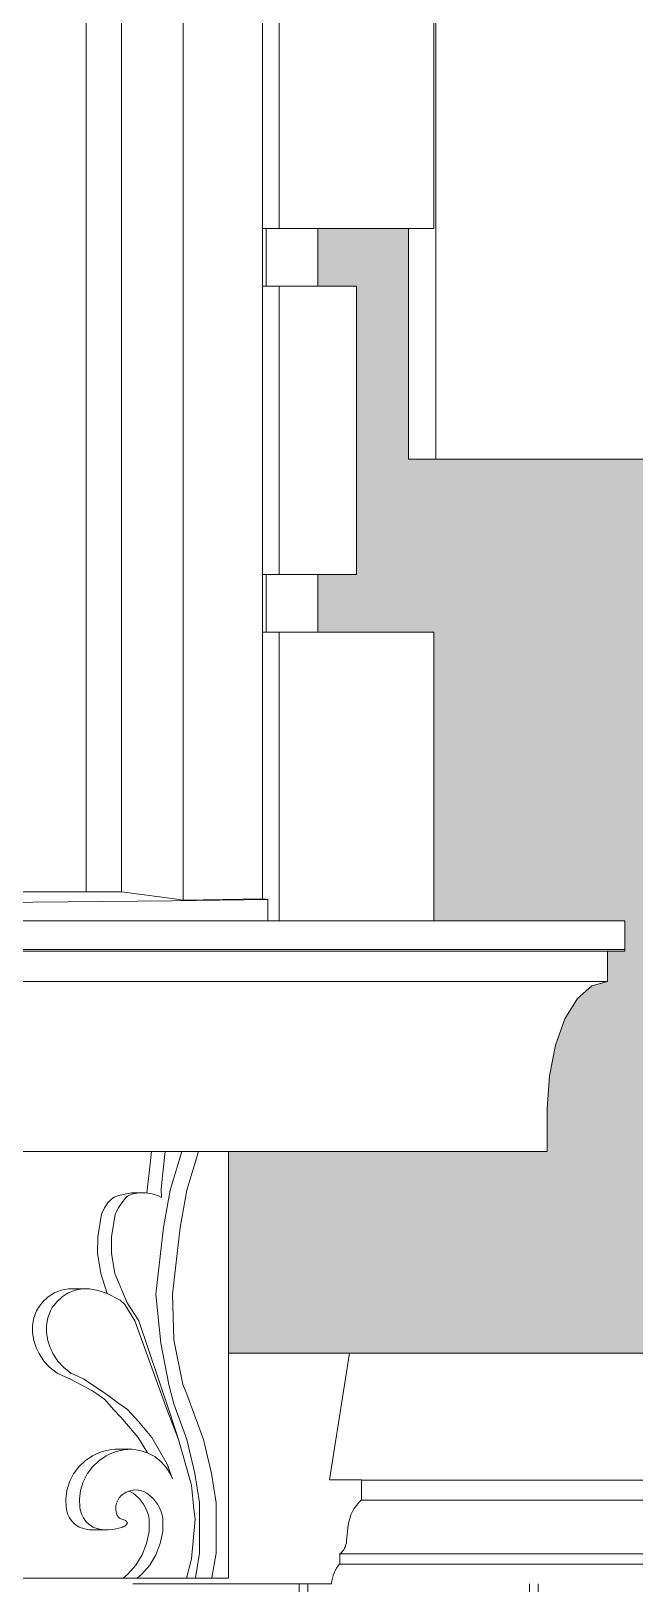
# Model space of a CAD drawing. Header units: millimetres. Extents: x 1177761 to 1329492, y 746793 to 827002.
# Drawn here: x 1207652 to 1208176, y 815000 to 816346 of the extents above; entities that cross this region are included whole.
import ezdxf

# ---------------------------------------------------------------- set-up
doc = ezdxf.new("R2010")
doc.units = ezdxf.units.MM
doc.layers.add('wall', color=5, linetype='Continuous', lineweight=30)
pattern_1 = [(0, (-270908.16, 1380789.51), (100, 64), [192.5, -7.5]), (0, (-271008.16, 1380797.01), (100, 64), [192.5, -7.5]), (90, (-270908.16, 1380789.51), (-100, 64), [-71.5, 56.5]), (90, (-270915.66, 1380789.51), (-100, 64), [-71.5, 56.5])]

msp = doc.modelspace()

# ---------------------------------------------------------------- hatches: boundary and pattern name
at = {"layer": 'wall', "lineweight": 20, "ltscale": 2}
h = msp.add_hatch(dxfattribs=at)
h.set_pattern_fill('AR18', color=251, scale=20, style=0)
h.set_pattern_definition(pattern_1)
h.paths.add_polyline_path([(1205633.5, 815824.8), (1205734.2, 815824.8), (1205734.2, 815874.8), (1205700.7, 815874.8), (1205700.7, 816124.8), (1205734.2, 816124.8), (1205734.2, 816174.8), (1205655.5, 816174.8), (1205655.5, 815974.8), (1205631.9, 815974.8), (1205597, 815974.8), (1205458.2, 815974.8), (1205325, 815974.8), (1205197.9, 815974.8), (1205077.5, 815974.8), (1204964.3, 815974.8), (1204858.6, 815974.8), (1204761, 815974.8), (1204671.9, 815974.8), (1204591.6, 815974.8), (1204177.2, 815974.8), (1204177.2, 815874.8), (1204039.7, 815874.8), (1204039.7, 815824.8), (1204077.2, 815824.8), (1204077.2, 815574.8), (1204039.7, 815574.8), (1204039.7, 815524.8), (1204177.2, 815524.8), (1204177.2, 815447.1), (1204548.5, 815275.9), (1204550.2, 815275.9), (1204538.1, 815199.9), (1205812.1, 815199.9), (1205812.1, 815374.8), (1205535.5, 815374.8), (1205535.5, 815411.7), (1205533.7, 815440.3), (1205528.5, 815466.9), (1205520.1, 815489.8), (1205509.3, 815507.4), (1205496.7, 815518.4), (1205483.2, 815522.2), (1205483.2, 815548.5), (1205468.3, 815548.5), (1205468.3, 815574.8), (1205516.1, 815574.8), (1205564.5, 815574.8), (1205613.3, 815574.8), (1205633.5, 815574.8)])
h.paths.add_polyline_path([(1205700.7, 816724.8), (1205734.2, 816724.8), (1205734.2, 816774.8), (1205633.5, 816774.8), (1205633.5, 817024.8), (1205734.2, 817024.8), (1205734.2, 817074.8), (1205700.7, 817074.8), (1205700.7, 817324.8), (1205734.2, 817324.8), (1205734.2, 817374.8), (1205633.5, 817374.8), (1205633.5, 817624.8), (1205734.2, 817624.8), (1205734.2, 817674.8), (1205700.7, 817674.8), (1205700.7, 817924.8), (1205734.2, 817924.8), (1205734.2, 817974.8), (1205633.5, 817974.8), (1205633.5, 818224.8), (1205734.2, 818224.8), (1205734.2, 818274.8), (1205700.7, 818274.8), (1205700.7, 818424.8), (1205767.9, 818424.8), (1205767.9, 818274.8), (1205782, 818274.8), (1205782, 818449.8), (1205864.5, 818449.8), (1206031, 818449.8), (1206201.5, 818449.8), (1206375.2, 818449.8), (1206551.1, 818449.8), (1206728.4, 818449.8), (1206894.2, 818449.8), (1206906.2, 818449.8), (1207083.5, 818449.8), (1207259.4, 818449.8), (1207433.1, 818449.8), (1207603.6, 818449.8), (1207770.1, 818449.8), (1207852.6, 818449.8), (1207852.6, 818424.8), (1207867.1, 818424.8), (1207934.3, 818424.8), (1207934.3, 818274.8), (1207900.7, 818274.8), (1207900.7, 818224.8), (1208001.4, 818224.8), (1208001.4, 817974.8), (1207900.7, 817974.8), (1207900.7, 817924.8), (1207934.3, 817924.8), (1207934.3, 817674.8), (1207900.7, 817674.8), (1207900.7, 817624.8), (1208001.4, 817624.8), (1208001.4, 817374.8), (1207900.7, 817374.8), (1207900.7, 817324.8), (1207934.3, 817324.8), (1207934.3, 817074.8), (1207900.7, 817074.8), (1207900.7, 817024.8), (1208001.4, 817024.8), (1208001.4, 816774.8), (1207900.7, 816774.8), (1207900.7, 816724.8), (1207934.3, 816724.8), (1207934.3, 816474.8), (1207900.7, 816474.8), (1207900.7, 816424.8), (1208001.4, 816424.8), (1208001.4, 816374.8), (1208003, 816374.8), (1208074.2, 816374.8), (1208211.6, 816374.8), (1208343.3, 816374.8), (1208468.7, 816374.8), (1208587.3, 816374.8), (1208698.7, 816374.8), (1208802.3, 816374.8), (1208897.7, 816374.8), (1208984.6, 816374.8), (1209062.6, 816374.8), (1209557.4, 816374.8), (1209557.4, 816424.8), (1209594.9, 816424.8), (1209594.9, 816474.8), (1209457.4, 816474.8), (1209457.4, 816724.8), (1209594.9, 816724.8), (1209594.9, 816774.8), (1209557.4, 816774.8), (1209557.4, 817024.8), (1209594.9, 817024.8), (1209594.9, 817074.8), (1209457.4, 817074.8), (1209457.4, 817324.8), (1209594.9, 817324.8), (1209594.9, 817374.8), (1209557.4, 817374.8), (1209557.4, 817624.8), (1209594.9, 817624.8), (1209594.9, 817674.8), (1209457.4, 817674.8), (1209457.4, 817924.8), (1209594.9, 817924.8), (1209594.9, 817974.8), (1209557.4, 817974.8), (1209557.4, 818224.8), (1209594.9, 818224.8), (1209594.9, 818274.8), (1209457.4, 818274.8), (1209457.4, 818424.8), (1209707.4, 818424.8), (1209707.4, 818474.8), (1209329.1, 818474.8), (1209309.2, 818474.8), (1209264.1, 818474.8), (1209209.1, 818474.8), (1209144.5, 818474.8), (1209070.6, 818474.8), (1208987.5, 818474.8), (1208895.8, 818474.8), (1208795.6, 818474.8), (1208687.5, 818474.8), (1208571.9, 818474.8), (1208449.2, 818474.8), (1208319.9, 818474.8), (1208184.6, 818474.8), (1208043.8, 818474.8), (1207898, 818474.8), (1207747.9, 818474.8), (1207594.1, 818474.8), (1207437.1, 818474.8), (1207277.6, 818474.8), (1207116.3, 818474.8), (1206953.7, 818474.8), (1206790.6, 818474.8), (1206627.7, 818474.8), (1206465.5, 818474.8), (1206304.7, 818474.8), (1206145.9, 818474.8), (1205989.9, 818474.8), (1205837.2, 818474.8), (1205688.5, 818474.8), (1205544.3, 818474.8), (1205405.2, 818474.8), (1205271.8, 818474.8), (1205144.6, 818474.8), (1205024.2, 818474.8), (1204911, 818474.8), (1204805.5, 818474.8), (1204708, 818474.8), (1204619.1, 818474.8), (1204539, 818474.8), (1204468.1, 818474.8), (1204406.7, 818474.8), (1204354.9, 818474.8), (1204313.1, 818474.8), (1204297.2, 818474.8), (1203927.2, 818474.8), (1203927.2, 818424.8), (1204177.2, 818424.8), (1204177.2, 818274.8), (1204039.7, 818274.8), (1204039.7, 818224.8), (1204077.2, 818224.8), (1204077.2, 817974.8), (1204039.7, 817974.8), (1204039.7, 817924.8), (1204177.2, 817924.8), (1204177.2, 817674.8), (1204039.7, 817674.8), (1204039.7, 817624.8), (1204077.2, 817624.8), (1204077.2, 817374.8), (1204039.7, 817374.8), (1204039.7, 817324.8), (1204177.2, 817324.8), (1204177.2, 817074.8), (1204039.7, 817074.8), (1204039.7, 817024.8), (1204077.2, 817024.8), (1204077.2, 816774.8), (1204039.7, 816774.8), (1204039.7, 816724.8), (1204177.2, 816724.8), (1204177.2, 816474.8), (1204039.7, 816474.8), (1204039.7, 816424.8), (1204077.2, 816424.8), (1204077.2, 816374.8), (1204591.6, 816374.8), (1204671.9, 816374.8), (1204761, 816374.8), (1204858.6, 816374.8), (1204964.3, 816374.8), (1205077.5, 816374.8), (1205197.9, 816374.8), (1205325, 816374.8), (1205458.2, 816374.8), (1205597, 816374.8), (1205633.5, 816374.8), (1205633.5, 816424.8), (1205734.2, 816424.8), (1205734.2, 816474.8), (1205700.7, 816474.8)])
h.paths.add_polyline_path([(1209557.4, 815824.8), (1209594.9, 815824.8), (1209594.9, 815874.8), (1209457.4, 815874.8), (1209457.4, 815974.8), (1209062.6, 815974.8), (1208984.6, 815974.8), (1208897.7, 815974.8), (1208802.3, 815974.8), (1208698.7, 815974.8), (1208587.3, 815974.8), (1208468.7, 815974.8), (1208343.3, 815974.8), (1208211.6, 815974.8), (1208074.2, 815974.8), (1208003, 815974.8), (1207979.4, 815974.8), (1207979.4, 816174.8), (1207900.7, 816174.8), (1207900.7, 816124.8), (1207934.3, 816124.8), (1207934.3, 815874.8), (1207900.7, 815874.8), (1207900.7, 815824.8), (1208001.4, 815824.8), (1208001.4, 815574.8), (1208021.9, 815574.8), (1208070.7, 815574.8), (1208119, 815574.8), (1208166.9, 815574.8), (1208166.9, 815548.5), (1208152, 815548.5), (1208152, 815522.2), (1208152, 815522.2), (1208138.4, 815518.4), (1208125.8, 815507.4), (1208115, 815489.8), (1208106.7, 815466.9), (1208101.5, 815440.3), (1208099.7, 815411.7), (1208099.7, 815374.8), (1207823.2, 815374.8), (1207823.2, 815199.9), (1209594.9, 815199.9), (1209594.9, 815239.8), (1209457.4, 815239.8), (1209457.4, 815524.8), (1209594.9, 815524.8), (1209594.9, 815574.8), (1209557.4, 815574.8)])
h.paths.add_polyline_path([(1208537.7, 818433.3), (1209191.4, 818433.3)], flags=16)
h.paths.add_polyline_path([(1208538.3, 816615.4), (1209205.7, 816615.4)], flags=16)
h.paths.add_polyline_path([(1208540.5, 815814.6), (1209188.6, 815814.6)], flags=16)
h.paths.add_polyline_path([(1208504.5, 815379.3), (1209157, 815379.3)], flags=16)
h = msp.add_hatch(dxfattribs=at)
h.set_pattern_fill('AR18', color=251, scale=20, style=0)
h.set_pattern_definition(pattern_1)
h.paths.add_polyline_path([(1209557.7, 814074.8), (1209595.2, 814074.8), (1209595.2, 814124.8), (1209457.7, 814124.8), (1209457.7, 814374.8), (1209595.2, 814374.8), (1209595.2, 814424.8), (1209557.7, 814424.8), (1209557.7, 814674.8), (1209595.2, 814674.8), (1209595.2, 814724.8), (1209457.7, 814724.8), (1209457.7, 814924.8), (1209707.4, 814924.8), (1209707.4, 814999.8), (1208537, 814999.8), (1208537, 814999.7), (1208387, 814999.7), (1208461.9, 814924.8), (1208768.8, 814924.8), (1208846.9, 814924.8), (1208874.5, 814924.8), (1208874.5, 814774.7), (1208915.3, 814774.7), (1208915.3, 814924.8), (1208958.3, 814924.8), (1209033.5, 814924.8), (1209033.5, 814824.8), (1208961.7, 814824.8), (1208961.7, 814774.8), (1208995.9, 814774.8), (1208995.9, 814524.8), (1208961.7, 814524.8), (1208961.7, 814474.8), (1209033.5, 814474.8), (1209033.5, 814224.8), (1208961.7, 814224.8), (1208961.7, 814174.8), (1208995.9, 814174.8), (1208995.9, 813924.8), (1208961.7, 813924.8), (1208961.7, 813874.8), (1209033.5, 813874.8), (1209033.5, 813624.8), (1208961.7, 813624.8), (1208961.7, 813574.8), (1208995.9, 813574.8), (1208995.9, 813324.8), (1208961.7, 813324.8), (1208961.7, 813274.8), (1209033.5, 813274.8), (1209033.5, 813024.8), (1208961.7, 813024.8), (1208961.7, 812974.8), (1208995.9, 812974.8), (1208995.9, 812724.8), (1208961.7, 812724.8), (1208961.7, 812674.8), (1209033.5, 812674.8), (1209033.5, 812424.8), (1209035.4, 812424.8), (1209065.4, 812424.8), (1209094.5, 812424.8), (1209122.7, 812424.8), (1209150.1, 812424.8), (1209176.5, 812424.8), (1209202, 812424.8), (1209226.6, 812424.8), (1209250.3, 812424.8), (1209273, 812424.8), (1209294.8, 812424.8), (1209315.6, 812424.8), (1209335.5, 812424.8), (1209354.4, 812424.8), (1209372.3, 812424.8), (1209389.2, 812424.8), (1209405.2, 812424.8), (1209420.1, 812424.8), (1209434, 812424.8), (1209446.9, 812424.8), (1209457.7, 812424.8), (1209457.7, 812574.8), (1209595.2, 812574.8), (1209595.2, 812624.8), (1209557.7, 812624.8), (1209557.7, 812874.8), (1209595.2, 812874.8), (1209595.2, 812924.8), (1209457.7, 812924.8), (1209457.7, 813174.8), (1209595.2, 813174.8), (1209595.2, 813224.8), (1209557.7, 813224.8), (1209557.7, 813474.8), (1209595.2, 813474.8), (1209595.2, 813524.8), (1209457.7, 813524.8), (1209457.7, 813774.8), (1209595.2, 813774.8), (1209595.2, 813824.8), (1209557.7, 813824.8)])
h.paths.add_polyline_path([(1209557.7, 812274.8), (1209757.4, 812274.8), (1209757.4, 812324.8), (1209457.7, 812324.8), (1209457.7, 812398.5), (1209434.9, 812398.5), (1209434.9, 812372.2, 0.369873), (1209322, 812224.8), (1209308.7, 812224.8), (1209296.5, 812224.8), (1209283.3, 812224.8), (1209277.2, 812224.8), (1209277.2, 812063.5), (1209557.7, 812063.5)])
h.paths.add_polyline_path([(1208387, 811902.8), (1208557.4, 811902.8), (1208982.9, 812024.8), (1208089.7, 812024.8), (1208064.7, 812024.8), (1207934.3, 812024.8), (1207900.7, 812024.8), (1207900.7, 811974.8), (1208001.4, 811974.8), (1208001.4, 811743.4), (1208387, 811854)])
h.paths.add_polyline_path([(1208055.4, 812974.8), (1208079.6, 812974.8), (1208088.7, 812974.8), (1208088.7, 813024.8), (1208014.7, 813024.8), (1208001.4, 813024.8), (1208001.4, 812924.8), (1207900.7, 812924.8), (1207900.7, 812874.8), (1207934.3, 812874.8), (1207934.3, 812624.8), (1207900.7, 812624.8), (1207900.7, 812574.8), (1207989.6, 812574.8), (1207989.6, 812674.8), (1208014.7, 812674.8), (1208088.7, 812674.8), (1208088.7, 812724.8), (1208079.6, 812724.8), (1208055.4, 812724.8)], flags=16)
h.paths.add_polyline_path([(1208055.4, 813574.8), (1208079.6, 813574.8), (1208088.7, 813574.8), (1208088.7, 813624.8), (1208014.7, 813624.8), (1208001.4, 813624.8), (1208001.4, 813524.8), (1207900.7, 813524.8), (1207900.7, 813474.8), (1207934.3, 813474.8), (1207934.3, 813224.8), (1207900.7, 813224.8), (1207900.7, 813174.8), (1207989.6, 813174.8), (1207989.6, 813274.8), (1208014.7, 813274.8), (1208088.7, 813274.8), (1208088.7, 813324.8), (1208079.6, 813324.8), (1208055.4, 813324.8)], flags=16)
h.paths.add_polyline_path([(1208055.4, 814174.8), (1208079.6, 814174.8), (1208088.7, 814174.8), (1208088.7, 814224.8), (1208014.7, 814224.8), (1208001.4, 814224.8), (1208001.4, 814124.8), (1207900.7, 814124.8), (1207900.7, 814074.8), (1207934.3, 814074.8), (1207934.3, 813824.8), (1207900.7, 813824.8), (1207900.7, 813774.8), (1207989.6, 813774.8), (1207989.6, 813874.8), (1208014.7, 813874.8), (1208088.7, 813874.8), (1208088.7, 813924.8), (1208079.6, 813924.8), (1208055.4, 813924.8)], flags=16)
h.paths.add_polyline_path([(1208055.4, 814774.8), (1208079.6, 814774.8), (1208088.7, 814774.8), (1208088.7, 814824.8), (1208014.7, 814824.8), (1208001.4, 814824.8), (1208001.4, 814724.8), (1207900.7, 814724.8), (1207900.7, 814674.8), (1207934.3, 814674.8), (1207934.3, 814424.8), (1207900.7, 814424.8), (1207900.7, 814374.8), (1207989.6, 814374.8), (1207989.6, 814474.8), (1208014.7, 814474.8), (1208088.7, 814474.8), (1208088.7, 814524.8), (1208079.6, 814524.8), (1208055.4, 814524.8)], flags=16)
h.paths.add_polyline_path([(1208387, 814999.7), (1208237, 814999.7), (1208237, 814999.8), (1207852.6, 814999.8), (1207852.6, 814924.8), (1207867.1, 814924.8), (1208001.4, 814924.8), (1208014.7, 814924.8), (1208144.5, 814924.8), (1208144.5, 814824.8), (1208132, 814824.8), (1208132, 814774.8), (1208144.5, 814774.8), (1208144.5, 814524.8), (1208132, 814524.8), (1208132, 814474.8), (1208144.5, 814474.8), (1208144.5, 814224.8), (1208132, 814224.8), (1208132, 814174.8), (1208144.5, 814174.8), (1208144.5, 813924.8), (1208132, 813924.8), (1208132, 813874.8), (1208144.5, 813874.8), (1208144.5, 813624.8), (1208132, 813624.8), (1208132, 813574.8), (1208144.5, 813574.8), (1208144.5, 813324.8), (1208132, 813324.8), (1208132, 813274.8), (1208144.5, 813274.8), (1208144.5, 813024.8), (1208132, 813024.8), (1208132, 812974.8), (1208144.5, 812974.8), (1208144.5, 812724.8), (1208132, 812724.8), (1208132, 812674.8), (1208144.5, 812674.8), (1208144.5, 812424.8), (1208183.6, 812424.8), (1208183.6, 814924.8), (1208226.5, 814924.8), (1208312.1, 814924.8)])
h.paths.add_polyline_path([(1208536.1, 812643.8), (1209189.2, 812643.8), (1209189.2, 812881.9), (1208536.1, 812881.9)], flags=25)
h.paths.add_polyline_path([(1208500.1, 814756.1), (1209157.7, 814756.1), (1209157.7, 815007.9), (1208500.1, 815007.9)], flags=9)
h.paths.add_polyline_path([(1208540.5, 811917.6), (1209188.6, 811917.6), (1209188.6, 812151.9), (1208540.5, 812151.9)], flags=9)
h.paths.add_polyline_path([(1208144.6, 813293.6), (1208627.6, 813293.6), (1208627.6, 813518.6), (1208144.6, 813518.6)], flags=9)

# ---------------------------------------------------------------- linework, layer by layer
at = {"layer": 'wall', "color": 250, "lineweight": 20, "ltscale": 50}
for p, q in [((1207852.6, 815593.6), (1207852.6, 818449.8)), ((1207730.3, 815599.8), (1207730.3, 818374.8)), ((1207783.8, 818374.8), (1207783.8, 815592.7)), ((1207699.7, 815599.8), (1207699.7, 818349.8)), ((1207867.1, 816174.8), (1207867.1, 816424.8)), ((1208001.4, 816174.8), (1208001.4, 816424.8)), ((1208003, 816374.8), (1208003, 815974.8)), ((1207856, 816174.8), (1207852.6, 816174.8)), ((1207900.7, 816174.8), (1207856, 816174.8)), ((1207856, 816124.8), (1207856, 816174.8)), ((1207867.1, 816174.8), (1207856, 816174.8)), ((1208001.4, 816174.8), (1207867.1, 816174.8)), ((1207900.7, 816124.8), (1207900.7, 816174.8)), ((1207979.4, 816174.8), (1207979.4, 815974.8)), ((1207867.1, 816124.8), (1207852.6, 816124.8)), ((1207934.3, 816124.8), (1207867.1, 816124.8)), ((1207867.1, 815874.8), (1207867.1, 816124.8)), ((1207934.3, 815874.8), (1207934.3, 816124.8)), ((1208003, 815974.8), (1207979.4, 815974.8)), ((1208003, 815974.8), (1208074.2, 815974.8)), ((1208074.2, 815974.8), (1208211.6, 815974.8)), ((1207867.1, 815874.8), (1207852.6, 815874.8)), ((1207856, 815824.8), (1207856, 815874.8)), ((1207934.3, 815874.8), (1207867.1, 815874.8)), ((1207900.7, 815824.8), (1207900.7, 815874.8)), ((1207856, 815824.8), (1207852.6, 815824.8)), ((1207867.1, 815824.8), (1207856, 815824.8)), ((1208001.4, 815824.8), (1207867.1, 815824.8)), ((1207867.1, 815574.8), (1207867.1, 815824.8)), ((1208001.4, 815574.8), (1208001.4, 815824.8)), ((1206894.2, 815599.8), (1207699.7, 815599.8)), ((1207730.3, 815599.8), (1207699.7, 815599.8)), ((1207776.4, 815593.7), (1207730.3, 815599.8)), ((1207607.1, 815590.5), (1207774.3, 815592)), ((1207774.3, 815592), (1207857.2, 815593.1)), ((1207783.8, 815592.7), (1207776.4, 815593.7)), ((1207852.6, 815593.6), (1207783.8, 815592.7)), ((1207857.2, 815593.1), (1207852.6, 815593.6)), ((1207857.2, 815574.8), (1207857.2, 815593.1)), ((1207516.5, 815574.8), (1207679, 815574.8)), ((1207617.5, 815574.8), (1207669.3, 815574.8)), ((1207669.3, 815574.8), (1207720.7, 815574.8)), ((1207679, 815574.8), (1207838.4, 815574.8)), ((1207720.7, 815574.8), (1207771.8, 815574.8)), ((1207771.8, 815574.8), (1207822.6, 815574.8)), ((1207822.6, 815574.8), (1207873, 815574.8)), ((1207838.4, 815574.8), (1207994.3, 815574.8)), ((1207873, 815574.8), (1207923, 815574.8)), ((1207923, 815574.8), (1207972.7, 815574.8)), ((1207972.7, 815574.8), (1208021.9, 815574.8)), ((1207994.3, 815574.8), (1208146.1, 815574.8)), ((1208021.9, 815574.8), (1208070.7, 815574.8)), ((1208070.7, 815574.8), (1208119, 815574.8)), ((1208119, 815574.8), (1208166.9, 815574.8)), ((1208146.1, 815574.8), (1208166.9, 815574.8)), ((1208166.9, 815574.8), (1208166.9, 815548.5)), ((1207516.5, 815549.8), (1207679, 815549.8)), ((1207617.5, 815548.5), (1207669.3, 815548.5)), ((1207669.3, 815548.5), (1207720.7, 815548.5)), ((1207679, 815549.8), (1207838.4, 815549.8)), ((1207720.7, 815548.5), (1207771.8, 815548.5)), ((1207771.8, 815548.5), (1207822.6, 815548.5)), ((1207822.6, 815548.5), (1207873, 815548.5)), ((1207838.4, 815549.8), (1207994.3, 815549.8)), ((1207873, 815548.5), (1207923, 815548.5)), ((1207923, 815548.5), (1207972.7, 815548.5)), ((1207972.7, 815548.5), (1208021.9, 815548.5)), ((1207994.3, 815549.8), (1208146.1, 815549.8)), ((1208021.9, 815548.5), (1208070.7, 815548.5)), ((1208070.7, 815548.5), (1208119, 815548.5)), ((1208119, 815548.5), (1208166.9, 815548.5)), ((1208146.1, 815549.8), (1208166.9, 815549.8)), ((1208152, 815548.5), (1208152, 815522.2)), ((1208152, 815522.2), (1205483.2, 815522.2)), ((1207608.7, 815522.2), (1207659.9, 815522.2)), ((1207659.9, 815522.2), (1207710.7, 815522.2)), ((1207710.7, 815522.2), (1207761.3, 815522.2)), ((1207761.3, 815522.2), (1207811.5, 815522.2)), ((1207811.5, 815522.2), (1207861.3, 815522.2)), ((1207861.3, 815522.2), (1207910.8, 815522.2)), ((1207910.8, 815522.2), (1207959.9, 815522.2)), ((1207959.9, 815522.2), (1208008.6, 815522.2)), ((1208008.6, 815522.2), (1208056.8, 815522.2)), ((1208056.8, 815522.2), (1208104.6, 815522.2)), ((1208104.6, 815522.2), (1208152, 815522.2)), ((1208138.4, 815518.4), (1208125.8, 815507.4)), ((1208138.4, 815518.4), (1208125.8, 815507.4)), ((1208152, 815522.2), (1208138.4, 815518.4)), ((1208152, 815522.2), (1208138.4, 815518.4)), ((1208125.8, 815507.4), (1208115, 815489.8)), ((1208115, 815489.8), (1208106.7, 815466.9)), ((1208106.7, 815466.9), (1208101.5, 815440.3)), ((1208101.5, 815440.3), (1208099.7, 815411.7)), ((1208099.7, 815411.7), (1208099.7, 815374.8)), ((1208099.7, 815374.8), (1205535.5, 815374.8)), ((1207756.3, 815374.8), (1207754.4, 815356.2)), ((1207768.3, 815374.8), (1207766.4, 815356.2)), ((1207782.7, 815374.8), (1207772.6, 815341.3)), ((1207797.1, 815374.8), (1207787, 815341.3)), ((1207823.2, 815004.9), (1207823.2, 815374.8)), ((1207754.4, 815356.2), (1207752.4, 815339)), ((1207766.4, 815356.2), (1207764.7, 815342.2)), ((1207764.7, 815342.2), (1207765.1, 815334.7)), ((1207772.6, 815341.3), (1207766.8, 815308.8)), ((1207787, 815341.3), (1207781.2, 815308.8)), ((1207718.7, 815330.2), (1207715.8, 815326)), ((1207721.8, 815333.3), (1207718.7, 815330.2)), ((1207724.1, 815335.1), (1207721.8, 815333.3)), ((1207727.9, 815336.6), (1207724.1, 815335.1)), ((1207730.7, 815330.2), (1207727.8, 815326)), ((1207727.9, 815336.6), (1207739, 815338.9)), ((1207733.8, 815334.3), (1207730.7, 815330.2)), ((1207735.6, 815336.1), (1207733.8, 815334.3)), ((1207739.4, 815337.7), (1207735.6, 815336.1)), ((1207739, 815338.9), (1207751.1, 815339)), ((1207745.2, 815338.9), (1207739.4, 815337.7)), ((1207751.1, 815339), (1207745.2, 815338.9)), ((1207756.9, 815338.1), (1207751.1, 815339)), ((1207762.6, 815336.2), (1207756.9, 815338.1)), ((1207765.1, 815334.7), (1207762.6, 815336.2)), ((1207713, 815320.5), (1207709.8, 815300.6)), ((1207715.8, 815326), (1207713, 815320.5)), ((1207725, 815320.5), (1207721.8, 815300.6)), ((1207727.8, 815326), (1207725, 815320.5)), ((1207709.8, 815300.6), (1207709.7, 815286.7)), ((1207721.8, 815300.6), (1207721.7, 815286.7)), ((1207766.8, 815308.8), (1207760.3, 815251.1)), ((1207781.2, 815308.8), (1207774.7, 815251.1)), ((1207709.7, 815286.7), (1207712.6, 815269)), ((1207721.7, 815286.7), (1207724.6, 815269)), ((1207712.6, 815269), (1207718.1, 815251.6)), ((1207724.6, 815269), (1207735.4, 815243.6)), ((1207666.9, 815248.8), (1207662.2, 815244.5)), ((1207672.3, 815252.1), (1207666.9, 815248.8)), ((1207678.2, 815254.4), (1207672.3, 815252.1)), ((1207678.9, 815248.8), (1207674.2, 815244.5)), ((1207684.4, 815255.6), (1207678.2, 815254.4)), ((1207684.3, 815252.1), (1207678.9, 815248.8)), ((1207690.2, 815254.4), (1207684.3, 815252.1)), ((1207699.5, 815255.6), (1207684.4, 815255.6)), ((1207687.8, 815255.7), (1207690.6, 815255.7)), ((1207696.4, 815255.6), (1207690.2, 815254.4)), ((1207702.6, 815255.7), (1207696.4, 815255.6)), ((1207699.8, 815255.7), (1207702.6, 815255.7)), ((1207708.8, 815254.6), (1207702.6, 815255.7)), ((1207711.8, 815253.6), (1207708.8, 815254.6)), ((1207718.1, 815251.7), (1207711.8, 815253.6)), ((1207729.3, 815245.9), (1207718.1, 815251.7)), ((1207733.3, 815242), (1207729.3, 815245.9)), ((1207760.3, 815251.1), (1207764.4, 815208.6)), ((1207774.7, 815251.1), (1207775.9, 815211.4)), ((1207656.7, 815236.6), (1207654.5, 815230.5)), ((1207658.3, 815239.5), (1207656.7, 815236.6)), ((1207662.2, 815244.5), (1207658.3, 815239.5)), ((1207668.7, 815236.6), (1207666.5, 815230.5)), ((1207670.3, 815239.5), (1207668.7, 815236.6)), ((1207674.2, 815244.5), (1207670.3, 815239.5)), ((1207733.3, 815242), (1207741.9, 815227.8)), ((1207735.4, 815243.6), (1207745.5, 815227.8)), ((1207654.5, 815230.5), (1207653.3, 815224)), ((1207653.3, 815224), (1207653.3, 815217.4)), ((1207666.5, 815230.5), (1207665.3, 815224)), ((1207665.3, 815224), (1207665.3, 815217.4)), ((1207741.9, 815227.8), (1207770, 815150.4)), ((1207745.5, 815227.8), (1207771.9, 815149.8)), ((1207653.3, 815217.4), (1207654.4, 815210.9)), ((1207654.4, 815210.9), (1207656.5, 815204.7)), ((1207665.3, 815217.4), (1207666.4, 815210.9)), ((1207666.4, 815210.9), (1207668.5, 815204.7)), ((1207764.4, 815208.6), (1207771.5, 815172.6)), ((1207775.9, 815211.4), (1207783.7, 815172.6)), ((1207656.5, 815204.7), (1207657.4, 815203.1)), ((1207657.4, 815203.1), (1207658.9, 815199.5)), ((1207658.9, 815199.5), (1207663.2, 815193)), ((1207663.2, 815193), (1207668.4, 815187.4)), ((1207668.5, 815204.7), (1207669.4, 815203.1)), ((1207669.4, 815203.1), (1207670.9, 815199.5)), ((1207670.9, 815199.5), (1207675.2, 815193)), ((1207675.2, 815193), (1207680.4, 815187.4)), ((1207668.4, 815187.4), (1207674.6, 815182.7)), ((1207674.6, 815182.7), (1207676.4, 815181.8)), ((1207676.4, 815181.8), (1207685.5, 815177.5)), ((1207680.4, 815187.4), (1207686.6, 815182.7)), ((1207686.6, 815182.7), (1207688.4, 815181.8)), ((1207688.4, 815181.8), (1207697.5, 815177.5)), ((1207685.5, 815177.5), (1207704.8, 815167.6)), ((1207697.5, 815177.5), (1207716.8, 815164.6)), ((1207704.8, 815167.6), (1207708.1, 815165.2)), ((1207708.1, 815165.2), (1207716.1, 815159.6)), ((1207771.5, 815172.6), (1207775.8, 815156.1)), ((1207783.7, 815172.6), (1207787.2, 815164.3)), ((1207716.1, 815159.6), (1207723.6, 815151.2)), ((1207716.8, 815164.6), (1207720.1, 815162.2)), ((1207720.1, 815162.2), (1207728.1, 815156.4)), ((1207728.1, 815156.4), (1207735.6, 815151.2)), ((1207775.8, 815156.1), (1207787.1, 815125.1)), ((1207787.2, 815164.3), (1207801.5, 815125.1)), ((1207723.6, 815151.2), (1207730.3, 815143.8)), ((1207730.3, 815143.8), (1207733.1, 815140.6)), ((1207733.1, 815140.6), (1207744.8, 815126.7)), ((1207735.6, 815151.2), (1207742.3, 815143.8)), ((1207742.3, 815143.8), (1207745.1, 815140.6)), ((1207745.1, 815140.6), (1207756.8, 815126.7)), ((1207770, 815150.4), (1207779.9, 815125.1)), ((1207771.9, 815149.8), (1207780.1, 815124.2)), ((1207744.8, 815126.7), (1207753.1, 815113.5)), ((1207756.8, 815126.7), (1207770, 815103.6)), ((1207779.9, 815125.1), (1207791.1, 815085.4)), ((1207787.1, 815125.1), (1207794.1, 815095.7)), ((1207801.5, 815125.1), (1207808.5, 815095.7)), ((1207708.7, 815112.5), (1207705.2, 815111)), ((1207713.7, 815114.7), (1207708.7, 815112.5)), ((1207720.5, 815116.2), (1207713.7, 815114.7)), ((1207720.7, 815112.5), (1207717.2, 815111)), ((1207727.5, 815116.6), (1207720.5, 815116.2)), ((1207725.7, 815114.7), (1207720.7, 815112.5)), ((1207724.8, 815116.6), (1207739.5, 815116.6)), ((1207732.5, 815116.2), (1207725.7, 815114.7)), ((1207739.5, 815116.6), (1207732.5, 815116.2)), ((1207736.8, 815116.6), (1207739.5, 815116.6)), ((1207746.4, 815115.6), (1207739.5, 815116.6)), ((1207753.1, 815113.5), (1207746.4, 815115.6)), ((1207759.3, 815110.2), (1207753.1, 815113.5)), ((1207693.3, 815101.5), (1207688.7, 815095.3)), ((1207698.8, 815106.7), (1207693.3, 815101.5)), ((1207705.2, 815111), (1207698.8, 815106.7)), ((1207705.3, 815101.5), (1207700.7, 815095.3)), ((1207710.8, 815106.7), (1207705.3, 815101.5)), ((1207717.2, 815111), (1207710.8, 815106.7)), ((1207764.8, 815105.8), (1207759.3, 815110.2)), ((1207769.5, 815100.5), (1207764.8, 815105.8)), ((1207773.3, 815094.4), (1207769.5, 815100.5)), ((1207770, 815103.6), (1207774.6, 815091.1)), ((1207685.2, 815088.3), (1207683, 815080.9)), ((1207688.7, 815095.3), (1207685.2, 815088.3)), ((1207697.2, 815088.3), (1207695, 815080.9)), ((1207700.7, 815095.3), (1207697.2, 815088.3)), ((1207774.6, 815091.1), (1207773.3, 815094.4)), ((1207791.1, 815085.4), (1207793.3, 815064.8)), ((1207794.1, 815095.7), (1207798.1, 815070.2)), ((1207808.5, 815095.7), (1207812.5, 815070.2)), ((1207683, 815080.9), (1207682, 815073.2)), ((1207682, 815073.2), (1207682.4, 815066.3)), ((1207695, 815080.9), (1207694, 815073.2)), ((1207694, 815073.2), (1207694.4, 815066.3)), ((1207726.1, 815069.9), (1207727.1, 815072.3)), ((1207727.1, 815072.3), (1207728.5, 815074.5)), ((1207728.5, 815074.5), (1207730.2, 815076.4)), ((1207730.2, 815076.4), (1207732.2, 815078)), ((1207732.2, 815078), (1207733.3, 815078.5)), ((1207733.3, 815078.5), (1207734.5, 815079.3)), ((1207734.5, 815079.3), (1207737.4, 815080.5)), ((1207736.7, 815080.2), (1207737.7, 815079.9)), ((1207737.4, 815080.5), (1207740.5, 815081.2)), ((1207737.7, 815079.9), (1207740.5, 815078.4)), ((1207740.5, 815081.2), (1207743.6, 815081.3)), ((1207740.5, 815078.4), (1207741.7, 815077.4)), ((1207741.7, 815077.4), (1207741.9, 815077.4)), ((1207741.9, 815077.4), (1207746.1, 815073.6)), ((1207743.6, 815081.3), (1207746.7, 815080.9)), ((1207746.1, 815073.6), (1207749.6, 815069.1)), ((1207746.7, 815080.9), (1207749.7, 815079.9)), ((1207749.7, 815079.9), (1207752.5, 815078.4)), ((1207752.5, 815078.4), (1207753.7, 815077.4)), ((1207753.7, 815077.4), (1207753.9, 815077.4)), ((1207753.9, 815077.4), (1207758.1, 815073.6)), ((1207758.1, 815073.6), (1207761.6, 815069.1)), ((1207682.4, 815066.3), (1207682.6, 815064.4)), ((1207682.6, 815064.4), (1207683.7, 815060.6)), ((1207683.7, 815060.6), (1207685.4, 815057.1)), ((1207694.4, 815066.3), (1207694.6, 815064.4)), ((1207694.6, 815064.4), (1207695.7, 815060.6)), ((1207695.7, 815060.6), (1207697.4, 815057.1)), ((1207725.4, 815064.7), (1207725.5, 815067.4)), ((1207725.7, 815062.2), (1207725.4, 815064.7)), ((1207725.5, 815067.4), (1207726.1, 815069.9)), ((1207726.4, 815059.7), (1207725.7, 815062.2)), ((1207726.6, 815059.5), (1207726.4, 815059.7)), ((1207726.9, 815058.9), (1207726.6, 815059.5)), ((1207727.7, 815057.8), (1207726.9, 815058.9)), ((1207728.8, 815056.9), (1207727.7, 815057.8)), ((1207749.6, 815069.1), (1207752.2, 815064)), ((1207752.2, 815064), (1207754, 815058.6)), ((1207754, 815058.6), (1207754.4, 815055.7)), ((1207761.6, 815069.1), (1207764.2, 815064)), ((1207764.2, 815064), (1207766, 815058.6)), ((1207766, 815058.6), (1207766.4, 815055.7)), ((1207793.3, 815064.8), (1207794.2, 815056.1)), ((1207798.1, 815070.2), (1207798, 815026.6)), ((1207812.5, 815070.2), (1207812.4, 815026.6)), ((1207685.4, 815057.1), (1207687.6, 815054)), ((1207687.6, 815054), (1207690.3, 815051.3)), ((1207690.3, 815051.3), (1207691.7, 815050.4)), ((1207691.7, 815050.4), (1207693.7, 815049.2)), ((1207693.7, 815049.2), (1207698.2, 815047.5)), ((1207697.4, 815057.1), (1207699.6, 815054)), ((1207698.2, 815047.5), (1207702.8, 815046.7)), ((1207699.6, 815054), (1207702.3, 815051.3)), ((1207702.3, 815051.3), (1207703.7, 815050.4)), ((1207702.8, 815046.7), (1207712, 815046.7)), ((1207703.7, 815050.4), (1207705.7, 815049.2)), ((1207705.7, 815049.2), (1207710.2, 815047.5)), ((1207710.2, 815047.5), (1207714.8, 815046.7)), ((1207712, 815046.7), (1207714.8, 815046.7)), ((1207714.8, 815046.7), (1207719.1, 815046.8)), ((1207719.1, 815046.8), (1207723, 815047)), ((1207723, 815047), (1207730.7, 815048.8)), ((1207729.9, 815056.2), (1207728.8, 815056.9)), ((1207731.2, 815055.7), (1207729.9, 815056.2)), ((1207730.7, 815048.8), (1207731.6, 815049.3)), ((1207732.1, 815055.5), (1207731.2, 815055.7)), ((1207731.6, 815049.3), (1207732.1, 815049.4)), ((1207732.4, 815055.4), (1207732.1, 815055.5)), ((1207732.1, 815049.4), (1207732.9, 815049.7)), ((1207733.2, 815055.2), (1207732.4, 815055.4)), ((1207732.9, 815049.7), (1207733.6, 815050.1)), ((1207733.9, 815054.8), (1207733.2, 815055.2)), ((1207733.6, 815050.1), (1207734.3, 815050.7)), ((1207734.5, 815054.3), (1207733.9, 815054.8)), ((1207734.3, 815050.7), (1207734.9, 815051.4)), ((1207735, 815053.7), (1207734.5, 815054.3)), ((1207734.9, 815051.4), (1207735.3, 815052.1)), ((1207735.4, 815053.1), (1207735, 815053.7)), ((1207735.3, 815052.1), (1207735.5, 815052.7)), ((1207735.5, 815052.7), (1207735.4, 815053.1)), ((1207754.3, 815045.3), (1207752.1, 815034.9)), ((1207754.4, 815055.7), (1207754.3, 815045.3)), ((1207766.3, 815045.3), (1207764.1, 815034.9)), ((1207766.4, 815055.7), (1207766.3, 815045.3)), ((1207794.2, 815056.1), (1207791.2, 815021.6)), ((1207752.1, 815034.9), (1207748.3, 815025.1)), ((1207764.1, 815034.9), (1207760.3, 815025.1)), ((1207748.3, 815025.1), (1207742.9, 815016.1)), ((1207760.3, 815025.1), (1207754.9, 815016.1)), ((1207791.2, 815021.6), (1207786.8, 815004.8)), ((1207798, 815026.6), (1207794.5, 815005.1)), ((1207812.4, 815026.6), (1207808.9, 815005.1)), ((1207823.2, 815004.9), (1205812.1, 815004.8)), ((1207736, 815008.2), (1207731.9, 815004.9)), ((1207742.9, 815016.1), (1207736, 815008.2)), ((1207748, 815008.2), (1207743.9, 815004.9)), ((1207754.9, 815016.1), (1207748, 815008.2))]:
    msp.add_line(p, q, dxfattribs=at)
msp.add_lwpolyline([(1207928.1, 815199.9), (1207910.7, 815090), (1207910.7, 815090), (1207938.5, 815090), (1207938.5, 815072.7, 0.183996), (1207927.1, 815050.4), (1207925.6, 815037.1, -0.217886), (1207919.9, 815026), (1207919.9, 815017.3, 0.175523), (1207912.7, 815000), (1207740.2, 815000), (1207740.2, 815000)], format="xyb", dxfattribs=at)
for points in [[(1209914.7, 815199.9), (1207823, 815199.9)], [(1218220.6, 815089.8), (1207938.5, 815089.8)], [(1207938.3, 815072.5), (1218265.6, 815072.5)], [(1207919.7, 815017.1), (1218220.6, 815017.1)], [(1218220.6, 815025.8), (1207919.9, 815025.8)]]:
    msp.add_lwpolyline(points, dxfattribs=at)

doc.saveas('drawing.dxf')
